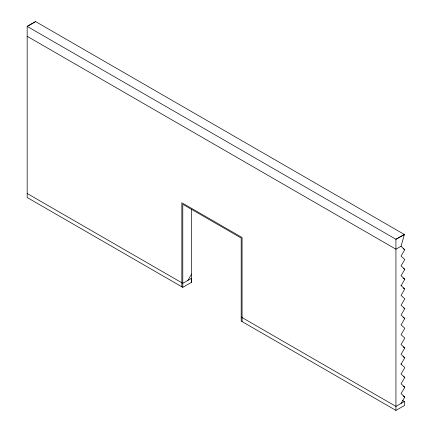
<?xml version="1.0" encoding="UTF-8"?>
<svg xmlns="http://www.w3.org/2000/svg" width="432" height="432" viewBox="0 0 432 432"><rect width="100%" height="100%" fill="white"/><g stroke="black" fill="none" stroke-linecap="round" stroke-linejoin="round"><path stroke-width="0.65" d="M27.173 36.31L395.928 249.205L401.042 246.251L404.384 234.495L35.635 21.6L27.173 26.384L27.173 197.505L182.785 287.345L191.56 282.28L191.684 209.11M187.898 280.384L191.684 274.012M401.042 246.251L404.827 249.707L401.042 256.079L404.827 259.529L401.042 265.901L404.827 269.352L401.042 275.724L404.827 279.18L401.042 285.822M401.042 285.547L404.827 289.003L401.042 295.375L404.827 298.825L401.042 305.197L404.827 308.648L401.042 315.02L404.827 318.476L401.042 324.848L404.827 328.298L401.042 334.67L404.827 338.121L401.042 344.493L404.827 347.949L401.042 354.316L404.827 357.772L401.042 364.144L404.827 367.594L401.042 373.966L404.827 377.417L401.042 383.789L404.827 387.245L401.042 393.617L404.827 397.067L401.042 403.439M191.624 278.235L182.785 283.338L27.173 193.493M182.785 287.345L182.785 204.314L241.191 238.032L241.191 321.068L395.928 410.4L404.703 405.335L404.384 401.506L395.928 406.393L241.191 317.056M35.635 21.6L27.173 26.384L395.928 239.279L404.384 234.495L395.928 239.279L395.928 410.4M403.072 248.692L404.239 249.367M403.655 268.677L404.827 269.352M403.072 278.165L404.827 279.18M403.072 287.987L404.239 288.662M403.655 307.978L404.827 308.648M403.072 317.461L404.827 318.476M403.078 346.939L404.827 347.949M403.078 356.762L404.827 357.772M403.661 376.747L404.827 377.417M403.078 386.235L404.827 387.245M403.078 396.058L404.827 397.067M402.64 400.496L404.384 401.506M191.246 278.451L191.56 282.28M401.042 363.76L401.042 364.268M242.077 321.575L242.077 237.524L181.84 202.743L181.84 286.799"/></g></svg>
